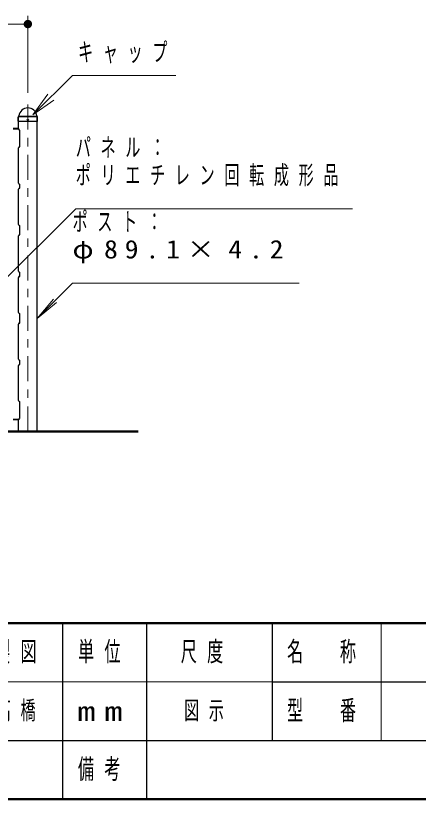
# Model space of a CAD drawing. Units: millimetres on the paper. Extents: x -385 to 0, y -5 to 267.
# Drawn here: x -218.1 to -170.1, y 0 to 93.4 of the extents above; entities that cross this region are included whole.
import ezdxf

# ---------------------------------------------------------------- set-up
doc = ezdxf.new("R2010")
doc.units = ezdxf.units.MM
doc.linetypes.add('USER1', pattern=[4.5, 2.5, -2])
doc.linetypes.add('USER2', pattern=[6, 3, -1, 1, -1])
doc.layers.add('LY_1', color=7, linetype='Continuous', lineweight=13)
doc.styles.add('ＭＳ ゴシック', font='')
doc.styles.get('ＭＳ ゴシック').set_extended_font_data('MS Gothic')

# ---------------------------------------------------------------- blocks, each defined once
blk = doc.blocks.new('filled_dot')
at = {"color": 0, "linetype": 'Continuous', "lineweight": -2, "const_width": 1.25}
blk.add_lwpolyline([(-0.625, 0, 1), (0.625, 0, 1)], format="xyb", close=True, dxfattribs=at)

msp = doc.modelspace()

# ---------------------------------------------------------------- linework, layer by layer
at = {"layer": 'LY_1'}
for p, q in [((-216.622, 84.238), (-216.622, 93.435)), ((-247.872, 92.435), (-216.622, 92.435)), ((-216.011, 81.6), (-211.294, 86.317)), ((-211.294, 86.317), (-198.974, 86.317)), ((-216.011, 81.6), (-214.243, 84.075)), ((-213.536, 83.368), (-216.011, 81.6)), ((-215.506, 81.367), (-217.739, 81.367)), ((-215.551, 81.455), (-217.69, 81.455)), ((-210.912, 70.393), (-220.8, 60.591)), ((-210.912, 70.393), (-177.912, 70.393)), ((-211.294, 61.538), (-215.509, 57.323)), ((-211.294, 61.538), (-184.294, 61.538)), ((-215.509, 57.323), (-213.58, 59.622)), ((-215.509, 57.323), (-213.21, 59.252)), ((-174.5, 21), (-174.5, 7)), ((-242.5, 14), (-187.5, 14))]:
    msp.add_line(p, q, dxfattribs=at)
at = {"layer": 'LY_1', "linetype": 'USER2'}
msp.add_line((-216.622, 43.855), (-216.622, 83.238), dxfattribs=at)
at = {"layer": 'LY_1', "lineweight": 25}
for p, q in [((-217.784, 80.842), (-217.773, 81.338)), ((-217.743, 81.41), (-217.715, 81.438)), ((-217.736, 79.98), (-217.736, 81.355)), ((-215.502, 81.41), (-215.53, 81.438)), ((-215.509, 43.855), (-215.509, 81.355)), ((-215.461, 80.842), (-215.471, 81.338)), ((-217.784, 80.842), (-217.772, 80.83)), ((-215.473, 80.83), (-217.772, 80.83)), ((-215.473, 80.83), (-215.461, 80.842)), ((-217.711, 79.98), (-218.367, 79.98)), ((-217.711, 79.9), (-217.711, 79.98)), ((-217.561, 77.792), (-217.561, 79.75)), ((-217.736, 73.48), (-217.736, 77.667)), ((-217.611, 77.792), (-217.561, 77.792)), ((-217.611, 73.355), (-217.561, 73.355)), ((-217.561, 72.855), (-217.561, 73.355)), ((-217.736, 68.542), (-217.736, 72.73)), ((-217.611, 72.855), (-217.561, 72.855)), ((-217.611, 68.417), (-217.561, 68.417)), ((-217.561, 67.292), (-217.561, 68.417)), ((-217.611, 67.292), (-217.561, 67.292)), ((-217.736, 62.98), (-217.736, 67.167)), ((-217.611, 62.855), (-217.561, 62.855)), ((-217.561, 62.355), (-217.561, 62.855)), ((-217.736, 58.042), (-217.736, 62.23)), ((-217.611, 62.355), (-217.561, 62.355)), ((-217.611, 57.917), (-217.561, 57.917)), ((-217.561, 56.792), (-217.561, 57.917)), ((-217.736, 52.48), (-217.736, 56.667)), ((-217.611, 56.792), (-217.561, 56.792)), ((-217.611, 52.355), (-217.561, 52.355)), ((-217.561, 51.855), (-217.561, 52.355)), ((-217.736, 47.542), (-217.736, 51.73)), ((-217.611, 51.855), (-217.561, 51.855)), ((-217.611, 47.417), (-217.561, 47.417)), ((-217.561, 45.46), (-217.561, 47.417)), ((-217.711, 45.23), (-218.372, 45.23)), ((-217.736, 43.855), (-217.736, 45.23)), ((-217.711, 45.31), (-217.711, 45.23)), ((-212.5, 21), (-212.5, 0)), ((-202.5, 21), (-202.5, 7)), ((-187.5, 21), (-187.5, 7)), ((-187.5, 14), (-70, 14)), ((-242.5, 7), (0, 7)), ((-202.5, 7), (-202.5, 0))]:
    msp.add_line(p, q, dxfattribs=at)
at = {"layer": 'LY_1', "linetype": 'USER1'}
for p, q in [((-215.51, 81.355), (-217.735, 81.355)), ((-217.711, 79.9), (-218.367, 79.9)), ((-217.711, 45.31), (-218.372, 45.31))]:
    msp.add_line(p, q, dxfattribs=at)
at = {"layer": 'LY_1', "lineweight": 50}
for p, q in [((-313.986, 43.855), (-203.494, 43.855)), ((-385, 21), (0, 21)), ((-385, 0), (0, 0))]:
    msp.add_line(p, q, dxfattribs=at)
at = {"layer": 'LY_1', "lineweight": 25}
msp.add_circle((-216.622, 81.03), 0.075, dxfattribs=at)
for centre, radius, start, end in [((-216.622, 81.355), 1.08, 90, 173.3676), ((-216.622, 81.355), 1.08, 6.6324, 90), ((-217.668, 81.336), 0.105, 135, 178.99605), ((-217.765, 81.487), 0.07, 315, 353.3676), ((-215.48, 81.487), 0.07, 186.6324, 225), ((-215.576, 81.336), 0.105, 1.00395, 45), ((-217.561, 79.9), 0.15, 180, 270), ((-217.611, 77.667), 0.125, 90, 180), ((-217.611, 73.48), 0.125, 180, 270), ((-217.611, 72.73), 0.125, 90, 180), ((-217.611, 68.542), 0.125, 180, 270), ((-217.611, 67.167), 0.125, 90, 180), ((-217.611, 62.98), 0.125, 180, 270), ((-217.611, 62.23), 0.125, 90, 180), ((-217.611, 58.042), 0.125, 180, 270), ((-217.611, 56.667), 0.125, 90, 180), ((-217.611, 52.48), 0.125, 180, 270), ((-217.611, 51.73), 0.125, 90, 180), ((-217.611, 47.542), 0.125, 180, 270), ((-217.561, 45.31), 0.15, 90, 180)]:
    msp.add_arc(centre, radius, start, end, dxfattribs=at)

# ---------------------------------------------------------------- block references
at = {"layer": 'LY_1', "xscale": 0.4, "yscale": 0.4, "rotation": 180}
msp.add_blockref('filled_dot', (-216.622, 92.435), dxfattribs=at)

# ---------------------------------------------------------------- texts
at = {"layer": 'LY_1', "style": 'ＭＳ ゴシック'}
for s, insert, char_height, attachment_point in [('\\T1.64;\\W0.6;キャップ', (-210.64, 88.967), 2.199, 4), ('\\T1.64;\\W0.6;パネル：', (-210.912, 78.843), 2.199, 1), ('\\T1.64;\\W0.6;ポリエチレン回転成形品', (-210.912, 75.543), 2.199, 1), ('\\T1.64;\\W0.6;ポスト：', (-211.294, 69.988), 2.199, 1), ('\\T1.5;\\W1.1;φ89.1×4.2', (-211.294, 66.688), 2.199, 1), ('\\T1.64;\\W0.6;製図', (-217.5, 17.5), 2.346, 5), ('\\T1.64;\\W0.6;単位', (-207.5, 17.5), 2.346, 5), ('\\T1.64;\\W0.6;尺度', (-195.25, 17.5), 2.346, 5), ('\\T1.64;\\W0.6;名\u3000称', (-181, 17.5), 2.346, 5), ('\\T1.64;\\W0.6;高橋', (-217.5, 10.5), 2.199, 5), ('\\T1.64;\\W0.6;図示', (-198, 10.5), 2.199, 4), ('\\T1.64;\\W0.6;型\u3000番', (-181, 10.5), 2.346, 5), ('\\T1.5;\\W1.35;mm', (-207.5, 10.5), 2.346, 5), ('\\T1.64;\\W0.6;備考', (-207.5, 3.5), 2.346, 5)]:
    msp.add_mtext(s, dxfattribs=dict(at, insert=insert, char_height=char_height, attachment_point=attachment_point))

doc.saveas('drawing.dxf')
